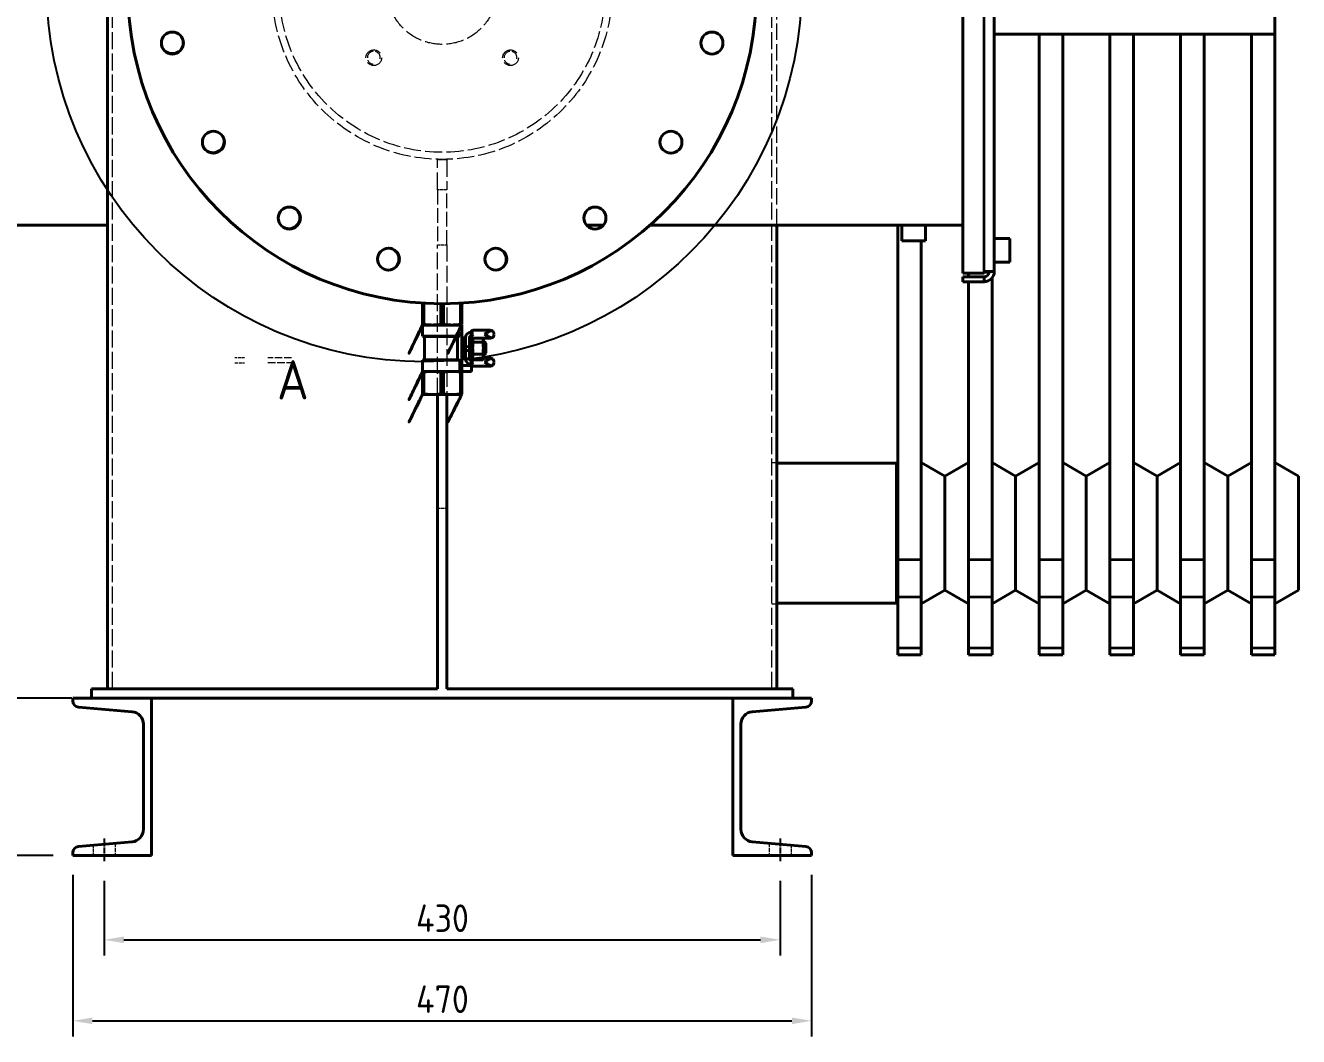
# Model space of a CAD drawing. Header units: millimetres. Extents: x 0 to 5945, y 0 to 4205.
# Drawn here: x 495 to 1305, y 1127 to 1771 of the extents above; entities that cross this region are included whole.
import ezdxf

# ---------------------------------------------------------------- set-up
doc = ezdxf.new("R2010")
doc.units = ezdxf.units.MM
doc.header["$LTSCALE"] = 5
doc.linetypes.add('CHAIN', pattern=[0.3543, 0.2362, -0.0295, 0.0591, -0.0295])
doc.linetypes.add('DASHED', pattern=[0.2067, 0.1654, -0.0413])
for name, color, linetype, lineweight in [('가려진 것(ISO)', 2, 'DASHED', 18), ('가시적인 것(ISO)', 3, 'Continuous', 40), ('가시적인 좁은 것(ISO)', 3, 'Continuous', 35), ('상세 경계(JIS)', 7, 'Continuous', 25), ('중심선(ISO)', 1, 'Continuous', 25), ('치수(ISO)', 2, 'Continuous', 25)]:
    doc.layers.add(name, color=color, linetype=linetype, lineweight=lineweight)
doc.styles.add('부품번호텍스트_PSTEK_POSCO', font='isocp.shx')
doc.styles.add('치수 텍스트_PSTEK_POSCO', font='isocp.shx')
doc.dimstyles.new('치수_PSTEK_POSCO', dxfattribs={"dimscale": 5, "dimtxt": 3.5, "dimasz": 2.5, "dimexe": 2, "dimexo": 2.5, "dimgap": 1, "dimtad": 1, "dimrnd": 1e-08, "dimdsep": 46, "dimtxsty": '치수 텍스트_PSTEK_POSCO', "dimcen": 0.09, "dimdle": 10, "dimclrd": 7, "dimclre": 7, "dimclrt": 2, "dimadec": 1, "dimazin": 2, "dimtfac": 1, "dimtmove": 0, "dimatfit": 3, "dimfxl": 0, "dimtolj": 1, "dimlwd": -1, "dimlwe": -1, "dimarcsym": 0})

# ---------------------------------------------------------------- blocks, each defined once
blk = doc.blocks.new('*D30')
at = {"layer": 'Defpoints', "color": 0, "transparency": 16777216}
for p in [(525.16, 1242.72), (995.16, 1242.72), (995.16, 1137.43)]:
    blk.add_point(p, dxfattribs=at)
at = {"layer": '치수(ISO)', "color": 7, "transparency": 16777216}
for p, q in [((525.16, 1230.22), (525.16, 1127.43)), ((995.16, 1230.22), (995.16, 1127.43)), ((537.66, 1137.43), (982.66, 1137.43))]:
    blk.add_line(p, q, dxfattribs=at)
for points in [[(537.66, 1139.51), (537.66, 1135.34), (525.16, 1137.43)], [(982.66, 1139.51), (982.66, 1135.34), (995.16, 1137.43)]]:
    blk.add_solid(points, dxfattribs=at)
at = {"layer": '치수(ISO)', "color": 2, "transparency": 16777216, "insert": (743.53, 1151.18), "char_height": 17.5, "attachment_point": 4, "style": '치수 텍스트_PSTEK_POSCO'}
blk.add_mtext('\\A1;470', dxfattribs=at)
blk = doc.blocks.new('*D31')
at = {"layer": 'Defpoints', "color": 0, "transparency": 16777216}
for p in [(537.16, 1342.72), (469.52, 1242.72), (525.16, 1242.72)]:
    blk.add_point(p, dxfattribs=at)
at = {"layer": '치수(ISO)', "color": 7, "transparency": 16777216}
for p, q in [((524.66, 1342.72), (459.52, 1342.72)), ((469.52, 1330.22), (469.52, 1255.22)), ((512.66, 1242.72), (459.52, 1242.72))]:
    blk.add_line(p, q, dxfattribs=at)
for points in [[(467.43, 1330.22), (471.6, 1330.22), (469.52, 1342.72)], [(467.43, 1255.22), (471.6, 1255.22), (469.52, 1242.72)]]:
    blk.add_solid(points, dxfattribs=at)
at = {"layer": '치수(ISO)', "color": 2, "transparency": 16777216, "insert": (455.77, 1278.71), "char_height": 17.5, "attachment_point": 4, "rotation": 90, "style": '치수 텍스트_PSTEK_POSCO'}
blk.add_mtext('\\A1;100', dxfattribs=at)
blk = doc.blocks.new('2dDetail0')
at = {"layer": '상세 경계(JIS)'}
blk.add_circle((149.75, 359.4), 48.05, dxfattribs=at)
at = {"layer": '상세 경계(JIS)', "insert": (131.02, 306.55), "char_height": 5, "attachment_point": 7, "style": '부품번호텍스트_PSTEK_POSCO'}
blk.add_mtext('A', dxfattribs=at)
blk = doc.blocks.new('*D53')
at = {"layer": 'Defpoints', "color": 0, "transparency": 16777216}
for p in [(545.16, 1238.97), (975.16, 1238.97), (975.16, 1188.97)]:
    blk.add_point(p, dxfattribs=at)
at = {"layer": '치수(ISO)', "color": 7, "transparency": 16777216}
for p, q in [((545.16, 1226.47), (545.16, 1178.97)), ((975.16, 1226.47), (975.16, 1178.97)), ((557.66, 1188.97), (962.66, 1188.97))]:
    blk.add_line(p, q, dxfattribs=at)
for points in [[(557.66, 1191.05), (557.66, 1186.89), (545.16, 1188.97)], [(962.66, 1191.05), (962.66, 1186.89), (975.16, 1188.97)]]:
    blk.add_solid(points, dxfattribs=at)
at = {"layer": '치수(ISO)', "color": 2, "transparency": 16777216, "insert": (743.53, 1202.72), "char_height": 17.5, "attachment_point": 4, "style": '치수 텍스트_PSTEK_POSCO'}
blk.add_mtext('\\A1;430', dxfattribs=at)

msp = doc.modelspace()

# ---------------------------------------------------------------- linework, layer by layer
at = {"layer": '가려진 것(ISO)', "ltscale": 13.127787}
for p, q in [((550.357, 1348.721), (550.357, 2352.721)), ((969.957, 1348.721), (969.957, 2352.721))]:
    msp.add_line(p, q, dxfattribs=at)
at = {"layer": '가려진 것(ISO)', "ltscale": 12.666578}
msp.add_line((973.157, 1643.721), (973.157, 1787.721), dxfattribs=at)
at = {"layer": '가려진 것(ISO)', "ltscale": 1.142718}
for p, q in [((757.157, 1685.571), (760.157, 1685.571)), ((760.157, 1685.571), (763.157, 1685.571))]:
    msp.add_line(p, q, dxfattribs=at)
at = {"layer": '가려진 것(ISO)', "ltscale": 13.481277}
for p, q in [((757.157, 1666.168), (757.157, 1685.571)), ((763.157, 1685.571), (763.157, 1666.168))]:
    msp.add_line(p, q, dxfattribs=at)
at = {"layer": '가려진 것(ISO)', "ltscale": 11.288502}
for p, q in [((757.157, 1666.168), (757.157, 1631.168)), ((763.157, 1631.168), (763.157, 1666.168))]:
    msp.add_line(p, q, dxfattribs=at)
at = {"layer": '가려진 것(ISO)', "ltscale": 2.285536}
for p, q in [((763.157, 1666.168), (757.157, 1666.168)), ((757.157, 1631.168), (763.157, 1631.168)), ((634.357, 1559.303), (628.357, 1559.303)), ((628.357, 1556.139), (634.357, 1556.139)), ((757.157, 1463.649), (763.157, 1463.649))]:
    msp.add_line(p, q, dxfattribs=at)
at = {"layer": '가려진 것(ISO)', "ltscale": 12.857378}
for p, q in [((757.157, 1535.921), (757.157, 1631.168)), ((763.157, 1631.168), (763.157, 1535.921))]:
    msp.add_line(p, q, dxfattribs=at)
at = {"layer": '가려진 것(ISO)', "ltscale": 5.71399}
for p, q in [((664.357, 1559.221), (649.357, 1559.221)), ((649.357, 1556.221), (664.357, 1556.221))]:
    msp.add_line(p, q, dxfattribs=at)
at = {"layer": '가려진 것(ISO)', "ltscale": 1.218906}
for p, q in [((969.957, 1492.721), (973.157, 1492.721)), ((969.957, 1402.721), (973.157, 1402.721))]:
    msp.add_line(p, q, dxfattribs=at)
at = {"layer": '가려진 것(ISO)', "ltscale": 2.457011}
for p, q in [((538.157, 1249.171), (538.157, 1242.721)), ((982.157, 1249.171), (982.157, 1242.721))]:
    msp.add_line(p, q, dxfattribs=at)
at = {"layer": '가려진 것(ISO)', "ltscale": 2.923601}
for p, q in [((552.157, 1250.396), (552.157, 1242.721)), ((968.157, 1250.396), (968.157, 1242.721))]:
    msp.add_line(p, q, dxfattribs=at)
at = {"layer": '가려진 것(ISO)', "ltscale": 13.150004}
msp.add_circle((760.157, 1793.721), 108.15, dxfattribs=at)
at = {"layer": '가려진 것(ISO)', "ltscale": 13.127966}
msp.add_circle((760.157, 1793.721), 103.65, dxfattribs=at)
at = {"layer": '가려진 것(ISO)', "ltscale": 13.298953}
msp.add_circle((760.157, 1793.721), 35, dxfattribs=at)
at = {"layer": '가려진 것(ISO)', "ltscale": 15.198803}
for centre in [(716.67, 1750.234), (803.644, 1750.234)]:
    msp.add_circle(centre, 5, dxfattribs=at)
at = {"layer": '가려진 것(ISO)', "ltscale": 7.365336}
for centre in [(716.67, 1750.234), (803.644, 1750.234)]:
    msp.add_arc(centre, 4.103, 350, 260, dxfattribs=at)
at = {"layer": '가시적인 것(ISO)'}
for p, q in [((1091.357, 1613.184), (1091.357, 1974.258)), ((1111.357, 1973.321), (1111.357, 1614.121)), ((547.157, 1348.721), (547.157, 1787.721)), ((1289.957, 1765.221), (1289.957, 1780.221)), ((1111.357, 1765.221), (1289.957, 1765.221)), ((1139.957, 1430.994), (1139.957, 1765.221)), ((1154.957, 1765.221), (1154.957, 1430.994)), ((1184.957, 1430.994), (1184.957, 1765.221)), ((1199.957, 1765.221), (1199.957, 1430.994)), ((1229.957, 1430.994), (1229.957, 1765.221)), ((1244.957, 1765.221), (1244.957, 1430.994)), ((1274.957, 1430.994), (1274.957, 1765.221)), ((1289.957, 1765.221), (1289.957, 1430.994)), ((547.157, 1643.721), (367.157, 1643.721)), ((862.75, 1643.721), (852.014, 1643.721)), ((1091.357, 1643.721), (892.444, 1643.721)), ((973.157, 1348.721), (973.157, 1643.721)), ((1049.957, 1430.994), (1049.957, 1643.721)), ((1052.657, 1643.721), (1052.657, 1633.721)), ((1067.657, 1643.721), (1067.657, 1633.721)), ((1052.657, 1633.721), (1067.657, 1633.721)), ((1064.957, 1633.721), (1064.957, 1430.994)), ((1111.357, 1635.221), (1121.357, 1635.221)), ((1121.357, 1620.221), (1121.357, 1635.221)), ((1111.357, 1620.221), (1121.357, 1620.221)), ((1104.957, 1613.184), (1091.357, 1613.184)), ((1094.957, 1610.921), (1094.957, 1613.184)), ((1104.957, 1614.121), (1111.357, 1614.121)), ((1104.957, 1614.121), (1104.957, 1613.184)), ((1105.157, 1614.121), (1105.157, 1613.721)), ((1105.157, 1613.721), (1108.157, 1613.721)), ((1108.157, 1613.721), (1108.157, 1614.121)), ((1104.957, 1610.921), (1091.357, 1610.921)), ((1091.357, 1610.921), (1091.357, 1607.721)), ((1091.357, 1607.721), (1104.957, 1607.721)), ((1094.957, 1430.994), (1094.957, 1607.721)), ((1104.957, 1610.921), (1104.957, 1607.721)), ((1109.957, 1610.126), (1109.957, 1430.994)), ((747.657, 1580.573), (747.657, 1594.112)), ((748.447, 1594.064), (748.447, 1580.573)), ((759.367, 1580.573), (759.367, 1593.723)), ((760.947, 1593.723), (760.947, 1580.573)), ((771.867, 1580.573), (771.867, 1594.064)), ((772.657, 1594.112), (772.657, 1580.573)), ((748.447, 1580.573), (747.657, 1580.573)), ((753.907, 1580.171), (747.657, 1580.171)), ((747.657, 1580.171), (747.657, 1573.131)), ((766.407, 1580.171), (753.907, 1580.171)), ((760.947, 1580.573), (759.367, 1580.573)), ((772.657, 1580.171), (766.407, 1580.171)), ((772.657, 1580.573), (771.867, 1580.573)), ((772.657, 1580.171), (772.657, 1574.796)), ((771.32, 1573.131), (747.657, 1573.131)), ((748.907, 1572.796), (747.657, 1573.131)), ((769.9, 1572.796), (748.907, 1572.796)), ((748.907, 1572.796), (748.907, 1558.046)), ((769.9, 1572.796), (769.9, 1558.046)), ((772.657, 1574.796), (771.32, 1574.796)), ((771.32, 1574.796), (771.32, 1573.131)), ((772.657, 1574.796), (772.657, 1568.474)), ((772.657, 1571.821), (772.757, 1571.921)), ((772.757, 1571.921), (772.757, 1558.921)), ((772.757, 1571.921), (773.757, 1571.921)), ((773.757, 1571.921), (773.757, 1558.921)), ((773.857, 1571.821), (773.757, 1571.921)), ((773.857, 1571.821), (773.957, 1571.921)), ((773.857, 1571.821), (773.857, 1559.021)), ((773.957, 1571.921), (773.957, 1558.921)), ((773.957, 1571.921), (774.957, 1571.921)), ((774.957, 1571.921), (774.957, 1558.921)), ((775.057, 1571.821), (774.957, 1571.921)), ((775.057, 1566.546), (775.057, 1572.296)), ((777.557, 1566.546), (777.557, 1572.296)), ((777.567, 1572.421), (778.724, 1572.421)), ((778.307, 1575.546), (778.557, 1575.546)), ((778.557, 1573.046), (778.307, 1573.046)), ((778.557, 1575.546), (778.557, 1573.046)), ((779.557, 1571.821), (779.557, 1558.421)), ((790.657, 1576.796), (779.807, 1576.796)), ((790.657, 1571.796), (779.807, 1571.796)), ((786.357, 1571.796), (786.357, 1571.05)), ((772.657, 1568.474), (772.657, 1562.368)), ((775.057, 1564.046), (775.057, 1566.546)), ((775.057, 1558.546), (775.057, 1564.046)), ((775.057, 1564.046), (777.557, 1564.046)), ((777.557, 1564.046), (777.557, 1566.546)), ((777.557, 1558.546), (777.557, 1564.046)), ((779.826, 1569.174), (786.087, 1569.174)), ((786.357, 1571.05), (786.357, 1565.421)), ((786.357, 1569.421), (787.19, 1569.421)), ((786.357, 1565.421), (786.357, 1559.792)), ((787.19, 1569.421), (787.19, 1561.421)), ((787.957, 1568.654), (787.19, 1569.421)), ((787.957, 1568.654), (787.957, 1562.188)), ((748.907, 1558.046), (747.657, 1557.711)), ((771.32, 1557.711), (747.657, 1557.711)), ((747.657, 1557.711), (747.657, 1550.671)), ((769.9, 1558.046), (748.907, 1558.046)), ((771.32, 1557.711), (771.32, 1550.671)), ((772.657, 1562.368), (772.657, 1550.348)), ((772.657, 1559.021), (772.757, 1558.921)), ((772.757, 1558.921), (773.757, 1558.921)), ((773.857, 1559.021), (773.757, 1558.921)), ((773.857, 1559.021), (773.957, 1558.921)), ((773.957, 1558.921), (774.957, 1558.921)), ((775.057, 1559.021), (774.957, 1558.921)), ((775.057, 1558.546), (777.557, 1558.546)), ((777.557, 1558.546), (777.557, 1558.421)), ((777.557, 1558.421), (779.557, 1558.421)), ((778.307, 1557.796), (778.557, 1557.796)), ((778.557, 1555.296), (778.307, 1555.296)), ((778.557, 1555.296), (778.557, 1557.796)), ((779.557, 1558.921), (779.826, 1557.916)), ((779.826, 1561.668), (786.087, 1561.668)), ((779.826, 1557.916), (786.087, 1557.916)), ((786.357, 1558.921), (786.087, 1557.916)), ((786.357, 1561.421), (787.19, 1561.421)), ((786.357, 1559.792), (786.357, 1558.921)), ((790.657, 1559.046), (786.357, 1559.046)), ((787.957, 1562.188), (787.19, 1561.421)), ((753.907, 1550.671), (747.657, 1550.671)), ((748.447, 1550.269), (747.657, 1550.269)), ((747.657, 1550.269), (747.657, 1536.323)), ((748.447, 1536.323), (748.447, 1550.269)), ((766.407, 1550.671), (753.907, 1550.671)), ((759.367, 1550.269), (759.367, 1536.323)), ((760.947, 1550.269), (759.367, 1550.269)), ((760.947, 1536.323), (760.947, 1550.269)), ((771.32, 1550.671), (766.407, 1550.671)), ((771.867, 1550.269), (771.867, 1536.323)), ((772.657, 1550.269), (771.867, 1550.269)), ((778.907, 1554.421), (772.657, 1554.421)), ((778.907, 1550.671), (772.657, 1550.671)), ((772.657, 1536.323), (772.657, 1550.269)), ((778.907, 1554.421), (778.907, 1550.671)), ((790.657, 1554.046), (779.807, 1554.046)), ((748.447, 1536.323), (747.657, 1536.323)), ((753.907, 1535.921), (747.657, 1535.921)), ((766.407, 1535.921), (753.907, 1535.921)), ((757.157, 1348.721), (757.157, 1535.921)), ((760.947, 1536.323), (759.367, 1536.323)), ((763.157, 1535.921), (763.157, 1348.721)), ((772.657, 1535.921), (766.407, 1535.921)), ((772.657, 1536.323), (771.867, 1536.323)), ((1049.177, 1492.271), (973.157, 1492.271)), ((1049.177, 1492.271), (1049.957, 1492.721)), ((1049.177, 1403.171), (1049.177, 1492.271)), ((1079.957, 1484.061), (1064.957, 1492.721)), ((1079.957, 1484.061), (1094.957, 1492.721)), ((1124.957, 1484.061), (1109.957, 1492.721)), ((1124.957, 1484.061), (1139.957, 1492.721)), ((1169.957, 1484.061), (1154.957, 1492.721)), ((1169.957, 1484.061), (1184.957, 1492.721)), ((1214.957, 1484.061), (1199.957, 1492.721)), ((1214.957, 1484.061), (1229.957, 1492.721)), ((1259.957, 1484.061), (1244.957, 1492.721)), ((1259.957, 1484.061), (1274.957, 1492.721)), ((1304.957, 1484.061), (1289.957, 1492.721)), ((1079.957, 1411.381), (1079.957, 1484.061)), ((1124.957, 1411.381), (1124.957, 1484.061)), ((1169.957, 1411.381), (1169.957, 1484.061)), ((1214.957, 1411.381), (1214.957, 1484.061)), ((1259.957, 1411.381), (1259.957, 1484.061)), ((1304.957, 1411.381), (1304.957, 1484.061)), ((1049.957, 1430.994), (1049.957, 1407.151)), ((1064.957, 1407.151), (1064.957, 1430.994)), ((1094.957, 1430.994), (1094.957, 1407.151)), ((1109.957, 1407.151), (1109.957, 1430.994)), ((1139.957, 1430.994), (1139.957, 1407.151)), ((1154.957, 1407.151), (1154.957, 1430.994)), ((1184.957, 1430.994), (1184.957, 1407.151)), ((1199.957, 1407.151), (1199.957, 1430.994)), ((1229.957, 1430.994), (1229.957, 1407.151)), ((1244.957, 1407.151), (1244.957, 1430.994)), ((1274.957, 1430.994), (1274.957, 1407.151)), ((1289.957, 1407.151), (1289.957, 1430.994)), ((1079.957, 1411.381), (1064.957, 1402.721)), ((1079.957, 1411.381), (1094.957, 1402.721)), ((1124.957, 1411.381), (1109.957, 1402.721)), ((1124.957, 1411.381), (1139.957, 1402.721)), ((1169.957, 1411.381), (1154.957, 1402.721)), ((1169.957, 1411.381), (1184.957, 1402.721)), ((1214.957, 1411.381), (1199.957, 1402.721)), ((1214.957, 1411.381), (1229.957, 1402.721)), ((1259.957, 1411.381), (1244.957, 1402.721)), ((1259.957, 1411.381), (1274.957, 1402.721)), ((1304.957, 1411.381), (1289.957, 1402.721)), ((1049.177, 1403.171), (973.157, 1403.171)), ((1049.177, 1403.171), (1049.957, 1402.721)), ((1049.957, 1374.85), (1049.957, 1407.151)), ((1064.957, 1407.151), (1064.957, 1374.85)), ((1094.957, 1374.85), (1094.957, 1407.151)), ((1109.957, 1407.151), (1109.957, 1374.85)), ((1139.957, 1374.85), (1139.957, 1407.151)), ((1154.957, 1407.151), (1154.957, 1374.85)), ((1184.957, 1374.85), (1184.957, 1407.151)), ((1199.957, 1407.151), (1199.957, 1374.85)), ((1229.957, 1374.85), (1229.957, 1407.151)), ((1244.957, 1407.151), (1244.957, 1374.85)), ((1274.957, 1374.85), (1274.957, 1407.151)), ((1289.957, 1407.151), (1289.957, 1374.85)), ((1049.957, 1374.85), (1049.957, 1370.221)), ((1064.957, 1370.221), (1049.957, 1370.221)), ((1064.957, 1370.221), (1064.957, 1374.85)), ((1094.957, 1374.85), (1094.957, 1370.221)), ((1109.957, 1370.221), (1094.957, 1370.221)), ((1109.957, 1370.221), (1109.957, 1374.85)), ((1139.957, 1374.85), (1139.957, 1370.221)), ((1154.957, 1370.221), (1139.957, 1370.221)), ((1154.957, 1370.221), (1154.957, 1374.85)), ((1184.957, 1374.85), (1184.957, 1370.221)), ((1199.957, 1370.221), (1184.957, 1370.221)), ((1199.957, 1370.221), (1199.957, 1374.85)), ((1229.957, 1374.85), (1229.957, 1370.221)), ((1244.957, 1370.221), (1229.957, 1370.221)), ((1244.957, 1370.221), (1244.957, 1374.85)), ((1274.957, 1374.85), (1274.957, 1370.221)), ((1289.957, 1370.221), (1274.957, 1370.221)), ((1289.957, 1370.221), (1289.957, 1374.85)), ((757.157, 1348.721), (537.157, 1348.721)), ((537.157, 1342.721), (537.157, 1348.721)), ((983.157, 1348.721), (763.157, 1348.721)), ((983.157, 1342.721), (983.157, 1348.721)), ((525.157, 1342.721), (575.157, 1342.721)), ((525.157, 1341.074), (525.157, 1342.721)), ((562.854, 1334.11), (528.808, 1337.089)), ((575.157, 1342.721), (945.157, 1342.721)), ((575.157, 1342.721), (575.157, 1242.721)), ((945.157, 1242.721), (945.157, 1342.721)), ((945.157, 1342.721), (995.157, 1342.721)), ((991.506, 1337.089), (957.46, 1334.11)), ((995.157, 1342.721), (995.157, 1341.074)), ((570.157, 1259.302), (570.157, 1326.141)), ((950.157, 1326.141), (950.157, 1259.302)), ((528.808, 1248.353), (562.854, 1251.332)), ((957.46, 1251.332), (991.506, 1248.353)), ((525.157, 1242.721), (525.157, 1244.369)), ((575.157, 1242.721), (525.157, 1242.721)), ((995.157, 1242.721), (945.157, 1242.721)), ((995.157, 1244.369), (995.157, 1242.721))]:
    msp.add_line(p, q, dxfattribs=at)
for centre, radius in [((760.157, 1793.721), 200), ((588.519, 1759.58), 7), ((931.794, 1759.58), 7), ((614.65, 1696.496), 7), ((905.664, 1696.496), 7), ((662.932, 1648.214), 7), ((857.382, 1648.214), 7), ((726.016, 1622.084), 7), ((794.298, 1622.084), 7)]:
    msp.add_circle(centre, radius, dxfattribs=at)
for centre, radius, start, end in [((588.456, 1759.902), 7, 192.536873, 9.855898), ((614.468, 1696.769), 7, 215.036873, 32.355898), ((662.66, 1648.396), 7, 237.536873, 54.855898), ((857.109, 1648.032), 7, 305.036873, 321.984563), ((725.695, 1622.148), 7, 260.036873, 77.355898), ((793.976, 1622.02), 7, 282.536873, 99.855898), ((1104.957, 1614.121), 6.4, 270, 0), ((1104.957, 1614.121), 3.2, 270, 352.819244), ((778.307, 1572.296), 3.25, 90, 180), ((778.307, 1572.296), 0.75, 90, 180), ((779.807, 1575.546), 1.25, 155.530199, 180), ((779.807, 1573.046), 1.25, 180, 204.469801), ((790.657, 1574.296), 2.5, 72.719118, 90), ((790.657, 1574.296), 2.5, 270, 287.280882), ((778.307, 1558.546), 3.25, 180, 270), ((778.307, 1558.546), 0.75, 189.594068, 270), ((779.807, 1557.796), 1.25, 155.530199, 180), ((779.807, 1555.296), 1.25, 180, 204.469801), ((790.657, 1556.546), 2.5, 72.719118, 90), ((790.657, 1556.546), 2.5, 270, 287.280882), ((529.157, 1341.074), 4, 180, 265), ((991.157, 1341.074), 4, 275, 0), ((562.157, 1326.141), 8, 0, 85), ((958.157, 1326.141), 8, 95, 180), ((562.157, 1259.302), 8, 275, 0), ((958.157, 1259.302), 8, 180, 265), ((529.157, 1244.369), 4, 95, 180), ((991.157, 1244.369), 4, 0, 85)]:
    msp.add_arc(centre, radius, start, end, dxfattribs=at)
for points, weights in [([(747.657, 1580.573), (730.729, 1544.545), (747.657, 1580.171)], [3.1615018951, 3.35119200881, 3.35119200881]), ([(748.447, 1580.573), (751.331, 1580.171), (753.907, 1580.171)], [3.1615018951, 3.35119200881, 3.35119200881]), ([(753.907, 1580.171), (756.482, 1580.171), (759.367, 1580.573)], [3.35119200881, 3.35119200881, 3.1615018951]), ([(760.947, 1580.573), (763.831, 1580.171), (766.407, 1580.171)], [3.1615018951, 3.35119200881, 3.35119200881]), ([(772.657, 1580.573), (755.163, 1544.545), (772.657, 1580.171)], [3.1615018951, 3.35119200881, 3.35119200881]), ([(766.407, 1580.171), (768.982, 1580.171), (771.867, 1580.573)], [3.35119200881, 3.35119200881, 3.1615018951]), ([(771.32, 1573.131), (770.572, 1572.952), (769.9, 1572.796)], [1.54875323713, 1.60796675989, 1.66347569913]), ([(779.557, 1571.05), (779.557, 1571.426), (779.604, 1571.813)], [3.23923048458, 3.23923048458, 3.19585427191]), ([(786.357, 1571.05), (786.357, 1571.419), (786.312, 1571.796)], [3.23923048458, 3.23923048458, 3.19766967425]), ([(779.826, 1569.174), (779.557, 1570.18), (779.557, 1571.05)], [3.00666419939, 3.23923048458, 3.23923048458]), ([(779.557, 1565.421), (779.557, 1567.163), (779.826, 1569.174)], [3.23923048458, 3.23923048458, 3.00666419939]), ([(779.826, 1561.668), (779.557, 1563.68), (779.557, 1565.421)], [3.00666419939, 3.23923048458, 3.23923048458]), ([(786.087, 1569.174), (786.357, 1570.18), (786.357, 1571.05)], [3.00666419939, 3.23923048458, 3.23923048458]), ([(786.087, 1569.174), (786.357, 1567.163), (786.357, 1565.421)], [3.00666419939, 3.23923048458, 3.23923048458]), ([(786.357, 1565.421), (786.357, 1563.68), (786.087, 1561.668)], [3.23923048458, 3.23923048458, 3.00666419939]), ([(769.9, 1558.046), (770.572, 1557.89), (771.32, 1557.711)], [2.92374788969, 2.82618461056, 2.7221101042]), ([(779.557, 1559.792), (779.557, 1560.663), (779.826, 1561.668)], [3.23923048458, 3.23923048458, 3.00666419939]), ([(779.826, 1557.916), (779.557, 1558.921), (779.557, 1559.792)], [3.00666419939, 3.23923048458, 3.23923048458]), ([(786.087, 1561.668), (786.357, 1560.663), (786.357, 1559.792)], [3.00666419939, 3.23923048458, 3.23923048458]), ([(786.357, 1559.792), (786.357, 1558.921), (786.087, 1557.916)], [3.23923048458, 3.23923048458, 3.00666419939]), ([(747.657, 1550.269), (730.729, 1515.41), (747.657, 1550.671)], [3.1615018951, 3.35119200881, 3.35119200881]), ([(748.447, 1550.269), (751.331, 1550.671), (753.907, 1550.671)], [3.1615018951, 3.35119200881, 3.35119200881]), ([(753.907, 1550.671), (756.482, 1550.671), (759.367, 1550.269)], [3.35119200881, 3.35119200881, 3.1615018951]), ([(760.947, 1550.269), (763.831, 1550.671), (766.407, 1550.671)], [3.1615018951, 3.35119200881, 3.35119200881]), ([(766.407, 1550.671), (768.982, 1550.671), (771.867, 1550.269)], [3.35119200881, 3.35119200881, 3.1615018951]), ([(772.657, 1550.269), (772.657, 1550.311), (772.657, 1550.348)], [3.1615018951, 3.18006367675, 3.19680912896]), ([(747.657, 1536.323), (730.729, 1501.297), (747.657, 1535.921)], [3.1615018951, 3.35119200881, 3.35119200881]), ([(753.907, 1535.921), (751.331, 1535.921), (748.447, 1536.323)], [3.35119200881, 3.35119200881, 3.1615018951]), ([(759.367, 1536.323), (756.482, 1535.921), (753.907, 1535.921)], [3.1615018951, 3.35119200881, 3.35119200881]), ([(766.407, 1535.921), (763.831, 1535.921), (760.947, 1536.323)], [3.35119200881, 3.35119200881, 3.1615018951]), ([(772.657, 1536.323), (755.163, 1501.297), (772.657, 1535.921)], [6.55907645111, 6.95262103817, 6.95262103817]), ([(771.867, 1536.323), (768.982, 1535.921), (766.407, 1535.921)], [3.1615018951, 3.35119200881, 3.35119200881])]:
    msp.add_rational_spline(points, weights, degree=2, dxfattribs=at)
for points, knots in [([(778.669, 1576.064), (778.724, 1576.184), (778.795, 1576.288), (778.989, 1576.51), (779.144, 1576.621), (779.472, 1576.764), (779.647, 1576.796), (779.807, 1576.796)], [0.73160786, 0.73160786, 0.73160786, 0.73160786, 0.78140849, 0.78140849, 0.86456951, 0.86456951, 0.94773053, 0.94773053, 0.94773053, 0.94773053]), ([(778.669, 1576.064), (778.724, 1575.944), (778.795, 1575.815), (778.989, 1575.485), (779.144, 1575.25), (779.472, 1574.769), (779.647, 1574.523), (779.807, 1574.296)], [-0.21612266, -0.21612266, -0.21612266, -0.21612266, -0.16632204, -0.16632204, -0.08316102, -0.08316102, 0, 0, 0, 0]), ([(778.669, 1572.528), (778.724, 1572.649), (778.795, 1572.778), (778.989, 1573.108), (779.144, 1573.343), (779.472, 1573.824), (779.647, 1574.07), (779.807, 1574.296)], [0.73160786, 0.73160786, 0.73160786, 0.73160786, 0.78140849, 0.78140849, 0.86456951, 0.86456951, 0.94773053, 0.94773053, 0.94773053, 0.94773053]), ([(778.669, 1572.528), (778.724, 1572.409), (778.795, 1572.305), (778.989, 1572.083), (779.144, 1571.972), (779.472, 1571.829), (779.647, 1571.796), (779.807, 1571.796)], [-0.21612266, -0.21612266, -0.21612266, -0.21612266, -0.16632204, -0.16632204, -0.08316102, -0.08316102, 0, 0, 0, 0]), ([(791.4, 1576.683), (791.333, 1576.663), (791.265, 1576.64), (790.885, 1576.5), (790.55, 1576.34), (789.772, 1575.931), (789.252, 1575.623), (788.193, 1574.965), (787.653, 1574.616), (787.157, 1574.296)], [1.48666479, 1.48666479, 1.48666479, 1.48666479, 1.51357111, 1.51357111, 1.63492285, 1.63492285, 1.81188738, 1.81188738, 1.98885191, 1.98885191, 1.98885191, 1.98885191]), ([(791.4, 1571.909), (791.333, 1571.93), (791.265, 1571.953), (790.885, 1572.093), (790.55, 1572.253), (789.772, 1572.662), (789.252, 1572.969), (788.193, 1573.627), (787.653, 1573.976), (787.157, 1574.296)], [-0.50218713, -0.50218713, -0.50218713, -0.50218713, -0.4752808, -0.4752808, -0.35392906, -0.35392906, -0.17696453, -0.17696453, 0, 0, 0, 0]), ([(791.4, 1576.683), (791.466, 1576.663), (791.531, 1576.64), (791.877, 1576.5), (792.119, 1576.34), (792.584, 1575.931), (792.806, 1575.623), (793.092, 1574.965), (793.157, 1574.616), (793.157, 1574.296)], [1.48682849, 1.48682849, 1.48682849, 1.48682849, 1.51373482, 1.51373482, 1.63508656, 1.63508656, 1.81205109, 1.81205109, 1.98901562, 1.98901562, 1.98901562, 1.98901562]), ([(791.4, 1571.909), (791.495, 1571.939), (791.587, 1571.974), (791.978, 1572.148), (792.232, 1572.336), (792.661, 1572.765), (792.853, 1573.057), (793.101, 1573.674), (793.157, 1573.999), (793.157, 1574.296)], [-0.50183598, -0.50183598, -0.50183598, -0.50183598, -0.4628306, -0.4628306, -0.32886495, -0.32886495, -0.16443247, -0.16443247, 0, 0, 0, 0]), ([(778.669, 1558.314), (778.724, 1558.194), (778.795, 1558.065), (778.989, 1557.735), (779.144, 1557.5), (779.472, 1557.019), (779.647, 1556.773), (779.807, 1556.546)], [0.73160786, 0.73160786, 0.73160786, 0.73160786, 0.78140849, 0.78140849, 0.86456951, 0.86456951, 0.94773053, 0.94773053, 0.94773053, 0.94773053]), ([(778.669, 1554.778), (778.724, 1554.899), (778.795, 1555.028), (778.989, 1555.358), (779.144, 1555.593), (779.472, 1556.074), (779.647, 1556.32), (779.807, 1556.546)], [-0.21612266, -0.21612266, -0.21612266, -0.21612266, -0.16632204, -0.16632204, -0.08316102, -0.08316102, 0, 0, 0, 0]), ([(791.4, 1558.933), (791.304, 1558.903), (791.205, 1558.869), (790.758, 1558.694), (790.383, 1558.507), (789.595, 1558.077), (789.109, 1557.786), (788.12, 1557.168), (787.617, 1556.843), (787.157, 1556.546)], [1.48717964, 1.48717964, 1.48717964, 1.48717964, 1.52618502, 1.52618502, 1.66015067, 1.66015067, 1.82458315, 1.82458315, 1.98901562, 1.98901562, 1.98901562, 1.98901562]), ([(791.4, 1554.159), (791.333, 1554.18), (791.265, 1554.203), (790.885, 1554.343), (790.55, 1554.503), (789.772, 1554.912), (789.252, 1555.219), (788.193, 1555.877), (787.653, 1556.226), (787.157, 1556.546)], [-0.50218713, -0.50218713, -0.50218713, -0.50218713, -0.4752808, -0.4752808, -0.35392906, -0.35392906, -0.17696453, -0.17696453, 0, 0, 0, 0]), ([(791.4, 1558.933), (791.466, 1558.913), (791.531, 1558.89), (791.877, 1558.75), (792.119, 1558.59), (792.584, 1558.181), (792.806, 1557.873), (793.092, 1557.215), (793.157, 1556.866), (793.157, 1556.546)], [-0.50218713, -0.50218713, -0.50218713, -0.50218713, -0.4752808, -0.4752808, -0.35392906, -0.35392906, -0.17696453, -0.17696453, 0, 0, 0, 0]), ([(791.4, 1554.159), (791.466, 1554.18), (791.531, 1554.203), (791.877, 1554.343), (792.119, 1554.503), (792.584, 1554.912), (792.806, 1555.219), (793.092, 1555.877), (793.157, 1556.226), (793.157, 1556.546)], [1.48668287, 1.48668287, 1.48668287, 1.48668287, 1.51358919, 1.51358919, 1.63494093, 1.63494093, 1.81190546, 1.81190546, 1.98886999, 1.98886999, 1.98886999, 1.98886999]), ([(778.669, 1554.778), (778.724, 1554.659), (778.795, 1554.555), (778.989, 1554.333), (779.144, 1554.222), (779.472, 1554.079), (779.647, 1554.046), (779.807, 1554.046)], [0.73160786, 0.73160786, 0.73160786, 0.73160786, 0.78140849, 0.78140849, 0.86456951, 0.86456951, 0.94773053, 0.94773053, 0.94773053, 0.94773053])]:
    msp.add_open_spline(points, degree=3, knots=knots, dxfattribs=at)
for points in [[(778.669, 1558.314), (778.686, 1558.351), (778.705, 1558.387), (778.724, 1558.421)], [(771.32, 1550.671), (771.766, 1550.565), (772.211, 1550.457), (772.657, 1550.348)]]:
    msp.add_open_spline(points, degree=3, dxfattribs=at)
at = {"layer": '가시적인 좁은 것(ISO)'}
for p, q in [((1104.957, 1614.121), (1104.957, 1973.321)), ((775.057, 1566.546), (777.557, 1566.546)), ((1049.957, 1430.994), (1064.957, 1430.994)), ((1094.957, 1430.994), (1109.957, 1430.994)), ((1139.957, 1430.994), (1154.957, 1430.994)), ((1184.957, 1430.994), (1199.957, 1430.994)), ((1229.957, 1430.994), (1244.957, 1430.994)), ((1274.957, 1430.994), (1289.957, 1430.994)), ((1049.957, 1407.151), (1064.957, 1407.151)), ((1094.957, 1407.151), (1109.957, 1407.151)), ((1139.957, 1407.151), (1154.957, 1407.151)), ((1184.957, 1407.151), (1199.957, 1407.151)), ((1229.957, 1407.151), (1244.957, 1407.151)), ((1274.957, 1407.151), (1289.957, 1407.151)), ((1049.957, 1374.85), (1064.957, 1374.85)), ((1094.957, 1374.85), (1109.957, 1374.85)), ((1139.957, 1374.85), (1154.957, 1374.85)), ((1184.957, 1374.85), (1199.957, 1374.85)), ((1229.957, 1374.85), (1244.957, 1374.85)), ((1274.957, 1374.85), (1289.957, 1374.85))]:
    msp.add_line(p, q, dxfattribs=at)
at = {"layer": '중심선(ISO)', "linetype": 'CHAIN', "ltscale": 3.236304}
for p, q in [((545.157, 1253.534), (545.157, 1238.971)), ((975.157, 1253.534), (975.157, 1238.971))]:
    msp.add_line(p, q, dxfattribs=at)

# ---------------------------------------------------------------- block references
at = {"layer": '상세 경계(JIS)', "xscale": 5, "yscale": 5, "zscale": 5}
msp.add_blockref('2dDetail0', (0, 0), dxfattribs=at)

# ---------------------------------------------------------------- dimensions: what is measured, and where the dimension line sits
at = {"layer": '치수(ISO)', "color": 7}
for base, p1, p2, angle, picture, middle in [((469.518, 1242.721), (537.157, 1342.721), (525.157, 1242.721), 90, '*D31', (469.518, 1292.721)), ((995.157, 1137.426), (525.157, 1242.721), (995.157, 1242.721), 180, '*D30', (760.157, 1137.426)), ((975.157, 1188.971), (545.157, 1238.971), (975.157, 1238.971), 180, '*D53', (760.157, 1188.971))]:
    dim = msp.add_linear_dim(base=base, p1=p1, p2=p2, angle=angle, dimstyle='치수_PSTEK_POSCO', override={"dimdec": 2, "dimtp": 0, "dimtm": 0, "dimtdec": 2, "dimtofl": 0, "dimatfit": 1}, dxfattribs=at)
    dim.commit()
    dim.dimension.update_dxf_attribs({"geometry": picture, "text_midpoint": middle, "dimtype": 160})

doc.saveas('drawing.dxf')
